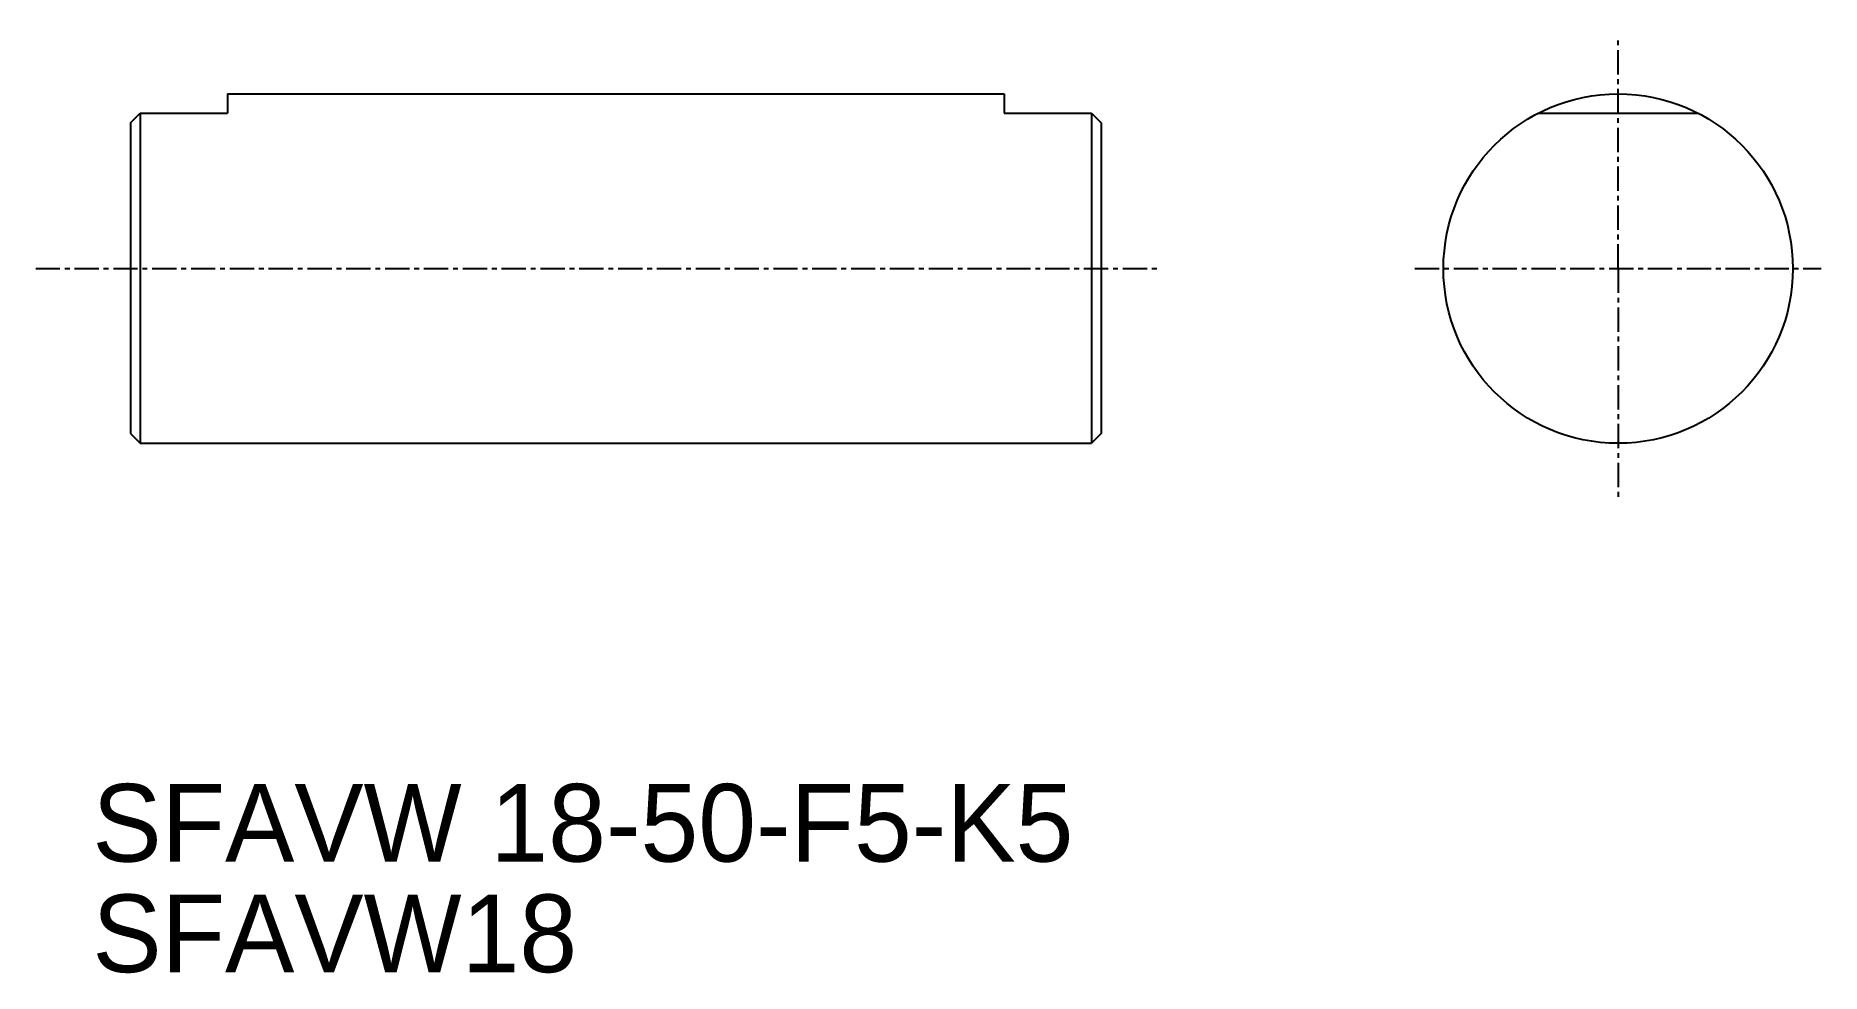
# Model space of a CAD drawing. Extents: x 116.9 to 208.9, y 107.4 to 155.7.
import ezdxf

# ---------------------------------------------------------------- set-up
doc = ezdxf.new("R2010")
doc.units = 0
doc.linetypes.add('CENTER', pattern=[2, 1.25, -0.25, 0.25, -0.25])
doc.layers.get('0').update_dxf_attribs({"linetype": 'CONTINUOUS'})
doc.layers.add('CENTER', color=1, linetype='CENTER')

msp = doc.modelspace()

# ---------------------------------------------------------------- linework, layer by layer
at = {"color": 7, "linetype": 'CONTINUOUS'}
for p, q in [((126.771, 152.741), (166.771, 152.741)), ((126.771, 152.741), (126.771, 151.741)), ((166.771, 152.741), (166.771, 151.741)), ((121.771, 151.241), (122.271, 151.741)), ((121.771, 151.241), (121.771, 135.241)), ((122.271, 151.741), (122.271, 134.741)), ((122.271, 151.741), (126.771, 151.741)), ((166.771, 151.741), (171.271, 151.741)), ((171.271, 151.741), (171.271, 134.741)), ((171.271, 151.741), (171.771, 151.241)), ((171.771, 151.241), (171.771, 135.241)), ((194.284, 151.741), (202.53, 151.741)), ((121.771, 135.241), (122.271, 134.741)), ((171.771, 135.241), (171.271, 134.741)), ((122.271, 134.741), (171.271, 134.741))]:
    msp.add_line(p, q, dxfattribs=at)
msp.add_circle((198.407, 143.741), 9, dxfattribs=at)
at = {"layer": 'CENTER', "color": 1, "linetype": 'CENTER'}
for p, q in [((198.407, 143.741), (198.407, 155.735)), ((116.891, 143.741), (174.781, 143.741)), ((187.942, 143.741), (208.871, 143.741)), ((198.407, 143.741), (198.407, 131.747))]:
    msp.add_line(p, q, dxfattribs=at)

# ---------------------------------------------------------------- texts
at = {"color": 7, "linetype": 'CONTINUOUS'}
for s, p in [('SFAVW 18-50-F5-K5', (119.811, 113.198)), ('SFAVW18', (119.811, 107.504))]:
    msp.add_text(s, height=4, dxfattribs=at).set_placement(p)

doc.saveas('drawing.dxf')
